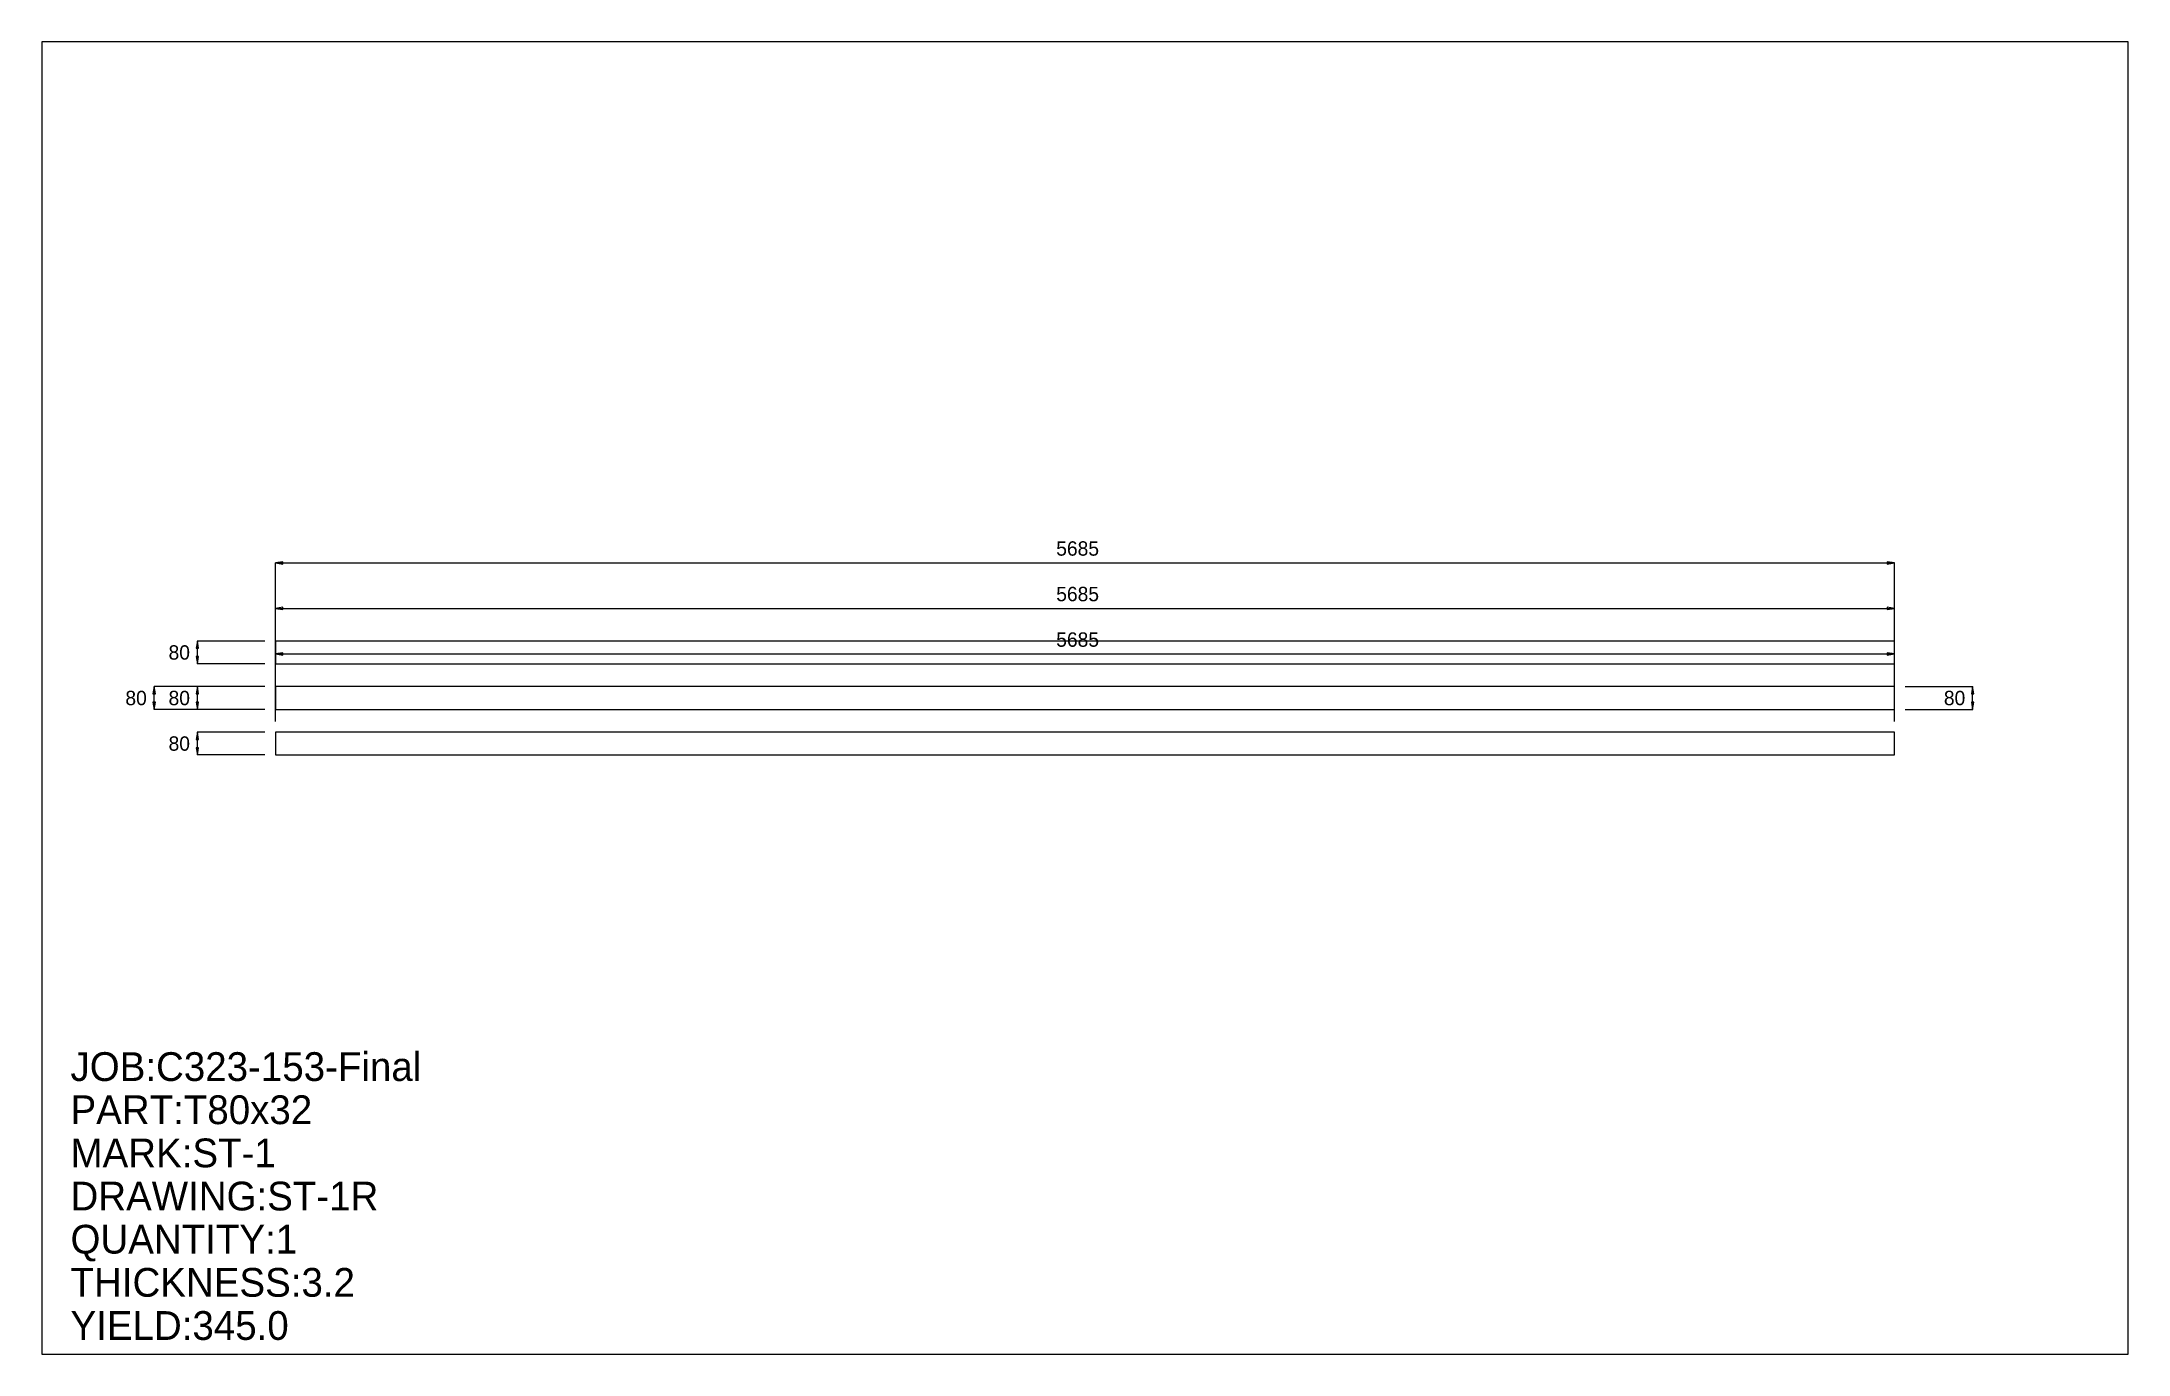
# Model space of a CAD drawing. Extents: x 0 to 7327, y 0 to 4611.
import ezdxf

# ---------------------------------------------------------------- set-up
doc = ezdxf.new("R2010")
doc.units = 0
doc.header["$LTSCALE"] = 0.125
for name, color, linetype in [('2', 7, 'CONTINUOUS'), ('3', 1, 'CONTINUOUS'), ('5', 7, 'CONTINUOUS'), ('6', 4, 'CONTINUOUS')]:
    doc.layers.add(name, color=color, linetype=linetype)

# ---------------------------------------------------------------- blocks, each defined once
blk = doc.blocks.new('ARROW')
at = {"layer": '2', "linetype": 'CONTINUOUS'}
for p, q in [((0, 0), (-1, 0.166667)), ((-1, 0.166667), (-1, -0.166667)), ((-1, -0.166667), (0, 0))]:
    blk.add_line(p, q, dxfattribs=at)
blk = doc.blocks.new('PLATE_WB')
at = {"layer": '3', "linetype": 'CONTINUOUS'}
for p, q in [((0, 0), (0, -80)), ((5685, 0), (0, 0)), ((5685, -80), (5685, 0)), ((0, -80), (5685, -80))]:
    blk.add_line(p, q, dxfattribs=at)
at = {"layer": '5', "linetype": 'CONTINUOUS'}
for p, q in [((-0.1, 0), (0.1, 0)), ((0, -0.1), (0, 0.1))]:
    blk.add_line(p, q, dxfattribs=at)
blk.add_circle((0, 0), 0.1, dxfattribs=at)
at = {"layer": '6', "linetype": 'CONTINUOUS'}
for p, q in [((0, 37.899998), (0, 274.77499)), ((0, 274.72501), (5685, 274.72501)), ((5685, 37.899998), (5685, 274.77499)), ((-37.89999, 0.000003), (-426.37497, 0.000032)), ((-426.32498, -79.999969), (-426.32498, 0.000032)), ((-37.89999, 0.000003), (-274.77499, 0.000021)), ((-274.72501, -79.999985), (-274.72501, 0.000021)), ((5722.8999, -0.000003), (5959.7749, -0.000021)), ((5959.7251, -80.000015), (5959.7251, -0.000021)), ((-37.899998, -80), (-426.37497, -79.999969)), ((-37.899998, -80), (-274.77499, -79.999985)), ((5722.8999, -80), (5959.7749, -80.000015))]:
    blk.add_line(p, q, dxfattribs=at)
at = {"layer": '6', "xscale": 25.266665, "yscale": 25.266665, "zscale": 25.266665}
for p, rotation in [((0, 274.72501), 180), ((-426.32498, 0.000032), 90), ((-274.72501, 0.000021), 90), ((-426.32498, -79.999969), 270), ((-274.72501, -79.999985), 270), ((5959.7251, -0.000021), 90), ((5959.7251, -80.000015), 270)]:
    blk.add_blockref('ARROW', p, dxfattribs=dict(at, rotation=rotation))
blk.add_blockref('ARROW', (5685, 274.72501), dxfattribs=at)
at = {"layer": '5'}
blk.add_text('ZERO', height=0.015, dxfattribs=at).set_placement((0, 0))
at = {"layer": '6'}
for s, p in [('5685', (2741.4333, 299.99167)), ('80', (-527.39166, -65.266624)), ('80', (-375.79166, -65.26664)), ('80', (5858.6582, -65.26667))]:
    blk.add_text(s, height=50.533, dxfattribs=at).set_placement(p)
blk = doc.blocks.new('PLATE_OF')
at = {"layer": '3', "linetype": 'CONTINUOUS'}
for p, q in [((0, 0), (0, -80)), ((5685, 0), (0, 0)), ((5685, -80), (5685, 0)), ((0, -80), (5685, -80))]:
    blk.add_line(p, q, dxfattribs=at)
at = {"layer": '5', "linetype": 'CONTINUOUS'}
for p, q in [((-0.1, -40), (0.1, -40)), ((0, -40.099998), (0, -39.900002))]:
    blk.add_line(p, q, dxfattribs=at)
blk.add_circle((0, -40), 0.1, dxfattribs=at)
at = {"layer": '6', "linetype": 'CONTINUOUS'}
for p, q in [((0, 37.899998), (0, 274.77499)), ((0, 274.72501), (5685, 274.72501)), ((5685, 37.899998), (5685, 274.77499)), ((-37.89999, 0.000003), (-274.77499, 0.000021)), ((-274.72501, -79.999985), (-274.72501, 0.000021)), ((-37.899998, -80), (-274.77499, -79.999985))]:
    blk.add_line(p, q, dxfattribs=at)
at = {"layer": '6', "xscale": 25.266665, "yscale": 25.266665, "zscale": 25.266665}
for p, rotation in [((0, 274.72501), 180), ((-274.72501, 0.000021), 90), ((-274.72501, -79.999985), 270)]:
    blk.add_blockref('ARROW', p, dxfattribs=dict(at, rotation=rotation))
blk.add_blockref('ARROW', (5685, 274.72501), dxfattribs=at)
at = {"layer": '5'}
blk.add_text('ZERO', height=0.015, dxfattribs=at).set_placement((0, -40))
at = {"layer": '6'}
for s, p in [('5685', (2741.4333, 299.99167)), ('80', (-375.79166, -65.26664))]:
    blk.add_text(s, height=50.533, dxfattribs=at).set_placement(p)
blk = doc.blocks.new('PLATE_IF')
at = {"layer": '3', "linetype": 'CONTINUOUS'}
for p, q in [((0, 0), (0, -80)), ((5685, 0), (0, 0)), ((5685, -80), (5685, 0)), ((0, -80), (5685, -80))]:
    blk.add_line(p, q, dxfattribs=at)
at = {"layer": '5', "linetype": 'CONTINUOUS'}
for p, q in [((-0.1, -40), (0.1, -40)), ((0, -40.099998), (0, -39.900002))]:
    blk.add_line(p, q, dxfattribs=at)
blk.add_circle((0, -40), 0.1, dxfattribs=at)
at = {"layer": '6', "linetype": 'CONTINUOUS'}
for p, q in [((0, 37.899998), (0, 274.77499)), ((0, 274.72501), (5685, 274.72501)), ((5685, 37.899998), (5685, 274.77499)), ((-37.89999, 0.000003), (-274.77499, 0.000021)), ((-274.72501, -79.999985), (-274.72501, 0.000021)), ((-37.899998, -80), (-274.77499, -79.999985))]:
    blk.add_line(p, q, dxfattribs=at)
at = {"layer": '6', "xscale": 25.266665, "yscale": 25.266665, "zscale": 25.266665}
for p, rotation in [((0, 274.72501), 180), ((-274.72501, 0.000021), 90), ((-274.72501, -79.999985), 270)]:
    blk.add_blockref('ARROW', p, dxfattribs=dict(at, rotation=rotation))
blk.add_blockref('ARROW', (5685, 274.72501), dxfattribs=at)
at = {"layer": '5'}
blk.add_text('ZERO', height=0.015, dxfattribs=at).set_placement((0, -40))
at = {"layer": '6'}
for s, p in [('5685', (2741.4333, 299.99167)), ('80', (-375.79166, -65.26664))]:
    blk.add_text(s, height=50.533, dxfattribs=at).set_placement(p)

msp = doc.modelspace()

# ---------------------------------------------------------------- linework, layer by layer
at = {"layer": '5', "linetype": 'CONTINUOUS'}
for p, q in [((7327.334, 4611.1665), (0, 4611.1665)), ((0, 4611.1665), (0, 0)), ((7327.334, 0), (7327.334, 4611.1665)), ((0, 0), (7327.334, 0))]:
    msp.add_line(p, q, dxfattribs=at)

# ---------------------------------------------------------------- block references
at = {"layer": '2'}
for name, p in [('PLATE_OF', (821.16699, 2505.5833)), ('PLATE_WB', (821.16699, 2345.5833)), ('PLATE_IF', (821.16699, 2185.5833))]:
    msp.add_blockref(name, p, dxfattribs=at)

# ---------------------------------------------------------------- texts
at = {"layer": '5'}
for s, p in [('JOB:C323-153-Final', (101.06666, 960.13324)), ('PART:T80x32', (101.06666, 808.53326)), ('MARK:ST-1', (101.06666, 656.93329)), ('DRAWING:ST-1R', (101.06666, 505.33328)), ('QUANTITY:1', (101.06666, 353.73331)), ('THICKNESS:3.2', (101.06666, 202.13332)), ('YIELD:345.0', (101.06666, 50.533329))]:
    msp.add_text(s, height=101.067, dxfattribs=at).set_placement(p)

doc.saveas('drawing.dxf')
